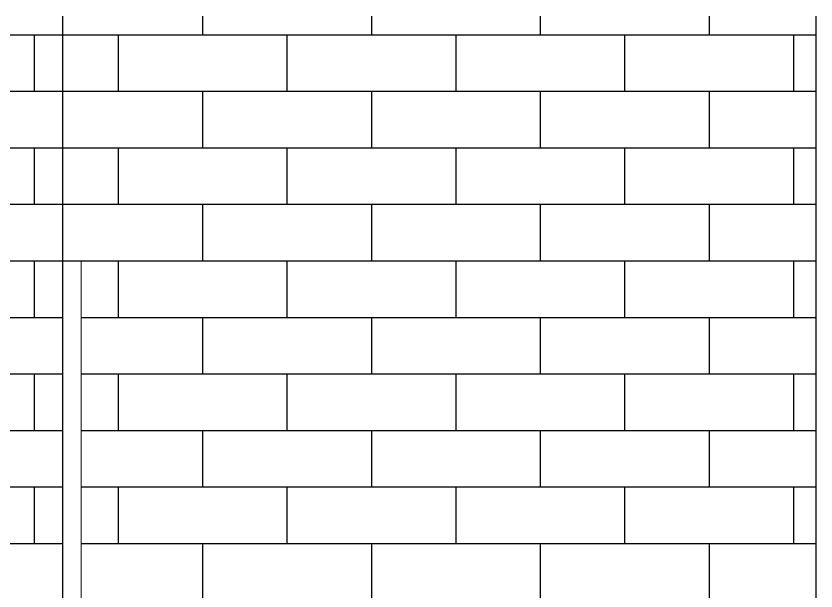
# Model space of a CAD drawing. Header units: metres. Extents: x 42 to 294, y -52 to 32.
# Drawn here: x 285.796 to 286.857, y -27.406 to -26.643 of the extents above; entities that cross this region are included whole.
import ezdxf

# ---------------------------------------------------------------- set-up
doc = ezdxf.new("R2010")
doc.units = ezdxf.units.M
doc.header["$LTSCALE"] = 0.15
doc.layers.add('A-DOORSYM', color=1, linetype='Continuous', lineweight=9)
doc.layers.add('A-WALL', color=2, linetype='Continuous', lineweight=30)

# ---------------------------------------------------------------- blocks, each defined once
blk = doc.blocks.new('Deslizante-2 Paneles - 2000 x 2100mm-105-Sur')
at = {"layer": 'A-DOORSYM'}
for q in [(33.0586, 11.175), (33.0836, 10)]:
    blk.add_line((33.0836, 11.175), q, dxfattribs=at)

msp = doc.modelspace()

# ---------------------------------------------------------------- hatches: boundary and pattern name
at = {"layer": 'A-WALL'}
h = msp.add_hatch(dxfattribs=at)
h.set_pattern_fill('FP1_27', color=256, style=0, pattern_type=2)
h.set_pattern_definition([(180, (285.70759, -29.14309), (-9e-18, -0.075), []), (270, (285.70759, -29.14309), (0.112, -0.075), [0.075, -0.075])])
h.paths.add_polyline_path([(285.8572, -26.6431), (285.5572, -26.6431), (285.5572, -28.1431), (285.8572, -28.1431)], flags=0)
h = msp.add_hatch(dxfattribs=at)
h.set_pattern_fill('FP1_29', color=256, style=0, pattern_type=2)
h.set_pattern_definition([(0, (285.70759, -29.14309), (0, 0.075), []), (90, (285.70759, -29.14309), (-0.112, 0.075), [0.075, -0.075])])
h.paths.add_polyline_path([(286.7858, -28.1422), (286.786, -28.1431), (286.8572, -28.1431), (286.8572, -26.6431), (285.8572, -26.6431), (285.8572, -26.9681), (285.8822, -26.9681), (285.8822, -28.1431), (286.0257, -28.1431), (286.0259, -28.1426), (286.0304, -28.1311), (286.0185, -28.1236), (286.0071, -28.1162), (285.9968, -28.1087), (285.9881, -28.1014), (285.9815, -28.0941), (285.9775, -28.0869), (285.9767, -28.0798), (285.9798, -28.0707), (285.9865, -28.0578), (285.9963, -28.0418), (286.0085, -28.0232), (286.0225, -28.0027), (286.0378, -27.9809), (286.0537, -27.9585), (286.0774, -27.9935), (286.0863, -27.9809), (286.1022, -27.9585), (286.128, -27.9966), (286.1298, -27.9931), (286.1346, -27.9851), (286.1398, -27.9766), (286.1448, -27.9679), (286.1488, -27.9591), (286.1513, -27.9505), (286.1517, -27.9422), (286.152, -27.9314), (286.1543, -27.9162), (286.158, -27.8984), (286.1622, -27.88), (286.1662, -27.8628), (286.1692, -27.8487), (286.1703, -27.8396), (286.1703, -27.8337), (286.1701, -27.8281), (286.1698, -27.8227), (286.1694, -27.8174), (286.169, -27.8123), (286.1685, -27.8073), (286.168, -27.8023), (286.166, -27.7953), (286.1641, -27.7883), (286.1624, -27.7815), (286.1609, -27.7747), (286.1597, -27.7681), (286.1589, -27.7618), (286.1587, -27.7556), (286.1589, -27.7495), (286.1597, -27.7431), (286.1609, -27.7365), (286.1624, -27.7298), (286.1641, -27.7229), (286.166, -27.716), (286.168, -27.709), (286.1651, -27.7085), (286.163, -27.708), (286.1623, -27.7074), (286.1638, -27.7068), (286.1683, -27.7061), (286.1764, -27.7052), (286.189, -27.7043), (286.2028, -27.7032), (286.2143, -27.7018), (286.2241, -27.7002), (286.2323, -27.6985), (286.2395, -27.6966), (286.2459, -27.6946), (286.252, -27.6927), (286.2609, -27.6847), (286.2698, -27.677), (286.2784, -27.6699), (286.2866, -27.6637), (286.2944, -27.6586), (286.3015, -27.655), (286.3079, -27.653), (286.3156, -27.651), (286.3261, -27.6471), (286.3391, -27.6417), (286.3541, -27.6351), (286.3623, -27.6314), (286.3706, -27.6276), (286.388, -27.6195), (286.406, -27.6109), (286.4455, -27.548), (286.455, -27.5461), (286.4642, -27.5444), (286.473, -27.5433), (286.4811, -27.5431), (286.4884, -27.544), (286.4944, -27.5463), (286.496, -27.5476), (286.5035, -27.5461), (286.5127, -27.5444), (286.5215, -27.5433), (286.5296, -27.5431), (286.5368, -27.544), (286.5429, -27.5463), (286.5477, -27.5504), (286.5524, -27.5549), (286.5582, -27.5587), (286.5644, -27.5622), (286.5704, -27.566), (286.5755, -27.5704), (286.579, -27.576), (286.5803, -27.583), (286.5802, -27.5903), (286.5798, -27.5964), (286.5792, -27.6015), (286.5785, -27.6058), (286.5776, -27.6094), (286.5767, -27.6126), (286.5757, -27.6157), (286.5677, -27.6173), (286.56, -27.6193), (286.5528, -27.6223), (286.5463, -27.6267), (286.5408, -27.633), (286.5365, -27.6416), (286.5337, -27.653), (286.5322, -27.6642), (286.5319, -27.6723), (286.5326, -27.6784), (286.5344, -27.6834), (286.5371, -27.6884), (286.5408, -27.6942), (286.5453, -27.702), (286.5514, -27.7108), (286.559, -27.7192), (286.5677, -27.7271), (286.5767, -27.7344), (286.5853, -27.7408), (286.593, -27.7464), (286.599, -27.751), (286.6045, -27.7549), (286.6106, -27.7587), (286.6169, -27.7628), (286.6229, -27.7673), (286.6281, -27.7725), (286.6319, -27.7786), (286.634, -27.7859), (286.635, -27.7938), (286.6359, -27.8016), (286.6368, -27.8096), (286.6375, -27.8178), (286.6381, -27.8266), (286.6385, -27.8361), (286.6386, -27.8466), (286.6388, -27.8571), (286.6394, -27.8668), (286.6403, -27.8757), (286.6414, -27.8841), (286.6427, -27.892), (286.6441, -27.8997), (286.6456, -27.9072), (286.6923, -27.9469), (286.6973, -27.9464), (286.7023, -27.9464), (286.7075, -27.9471), (286.7127, -27.949), (286.7181, -27.9525), (286.7237, -27.9578), (286.7296, -27.9655), (286.7351, -27.9737), (286.7398, -27.9804), (286.7437, -27.9859), (286.7471, -27.9904), (286.7501, -27.9942), (286.7527, -27.9975), (286.7553, -28.0005), (286.7856, -28.0099), (286.8112, -28.0728), (286.8132, -28.0739), (286.8147, -28.0753), (286.8156, -28.0773), (286.8153, -28.0803), (286.8136, -28.0846), (286.81, -28.0906), (286.8042, -28.0985), (286.7978, -28.107), (286.7926, -28.1146), (286.7888, -28.1216), (286.7863, -28.1284), (286.7852, -28.1351)], flags=0)

# ---------------------------------------------------------------- linework, layer by layer
for p, q in [((285.8572, -26.6431), (285.8572, -28.1431)), ((286.8572, -28.1431), (286.8572, -26.6431))]:
    msp.add_line(p, q, dxfattribs=at)

# ---------------------------------------------------------------- block references
at = {"layer": 'A-DOORSYM'}
msp.add_blockref('Deslizante-2 Paneles - 2000 x 2100mm-105-Sur', (252.7986, -38.1431), dxfattribs=at)

doc.saveas('drawing.dxf')
